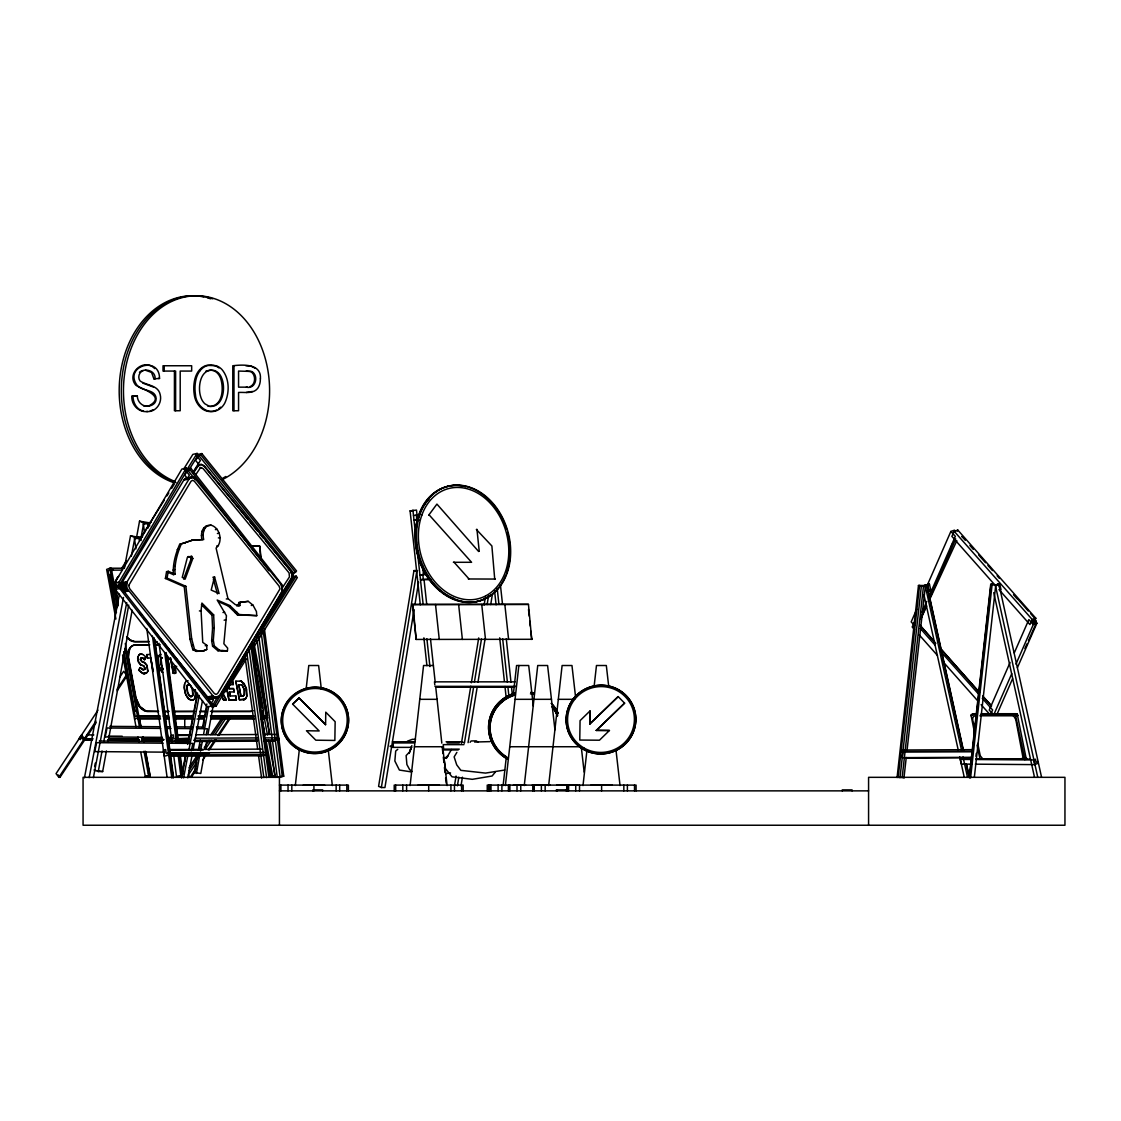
<?xml version="1.0" encoding="UTF-8"?>
<svg xmlns="http://www.w3.org/2000/svg" width="1121" height="1121" viewBox="0 0 1121 1121"><rect width="100%" height="100%" fill="white"/><g stroke="black" fill="none" stroke-linecap="round" stroke-linejoin="round"><path stroke-width="1.5" d="M244.588 694.488L244.042 688.967L242.052 685.085L244.574 690.172L244 695.272M141.008 665.047L143.852 665.874L140.503 664.767L138.528 662.399L137.617 658.083L138.822 655.112M140.994 664.823L138.458 661.586L137.897 656.458M190.626 696.491L188.917 695.623L187.473 692.61L186.759 686.332L188.903 684.356L187.361 685.197M189.701 696.057L187.613 692.203L186.899 685.758M193.036 694.698L192.181 688.574L189.855 684.567L192.588 689.107L192.672 695.23M325.594 724.755L325.763 712.171L335.151 721.7L334.857 740.435L315.828 740.196L306.467 730.752L319.163 730.948L292.609 704.1L299.041 697.907L325.566 724.656L299.069 698.005L292.637 704.198M589.828 723.872L618.161 696.589L589.856 723.97L590.038 710.924L580.061 720.649L579.767 740.056L599.455 740.21L609.432 730.486L596.302 730.388L624.621 703.105L596.316 730.486M589.856 723.97L590.052 711.022M162.727 672.418C160.107 671.661 155.987 661.012 158.986 656.093M162.265 672.292L158.902 665.426L158.355 657.2M190.304 700.05L191.663 700.177L188.202 698.663L185.329 693.675L184.166 687.691L184.839 683.516M191.102 700.107C185.119 698.033 184.18 689.191 184.405 684.3M194.564 698.481L195.446 694.838L194.942 689.891M194.704 698.565C194.339 699.868 196.946 692.288 195.18 689.807M163.063 669.363L160.709 663.436L161.284 658.419M162.881 669.181L161.13 664.361L160.821 658.896M169.369 669.391L167.87 659.526L169.467 666.477L168.696 671.157L169.075 669.798M243.523 699.784L245.485 698.972L239.319 699.798L235.844 681.176L240.875 681.134L244.168 683.488L246.676 689.457L246.76 695.707L245.849 687.383L241.912 681.68M143.712 662.063L142.087 661.74L144.973 662.735L147.103 665.496L147.79 671.157L146.711 665.243L143.74 662.259M126.687 588.021L127.205 581.589L189.155 478.835L191.663 476.971L194.129 477.462L280.46 583.691L282.352 588.427L281.483 593.135L218.679 696.926L215.807 697.724L212.878 695.791L126.687 588.021L121.404 589.212L121.054 587.474L121.923 582.78L183.858 480.026L187.599 478.191M974.639 733.232L971.122 715.52L973.645 713.727L977.204 713.713M1024.804 759.407L1015.444 714.904L980.567 714.329M1026.346 759.407L1017.293 714.469L1016.074 713.713L995.798 713.713M115.967 612.669L109.283 576.867L109.62 574.555L116.444 612.5M239.796 605.592L235.312 604.611L227.955 598.628L216.073 548.043C223.331 541.933 220.164 527.753 211.084 525.174L207.974 525.553C203.055 528.243 202.509 534.661 203.686 539.593L193.246 539.93L181.35 543.951C177.23 553.312 174.316 563.961 175.058 574.26L168.248 571.276L166.567 571.654L165.39 578.464L184.236 586.717L189.995 639.236L192.826 649.746L196.385 651.357L202.719 651.077L206.74 649.479L206.895 645.374L202.733 642.347L201.065 610.595L201.92 603.084L213.649 614.869L214.251 627.97L213.326 640.287L214.265 645.85L219.534 650.334L227.409 650.853L227.661 648.12L223.878 643.748L226.442 615.723L217.194 600.029L230.015 605.634L239.067 614.49L256.765 615.667L256.429 611.52L252.954 605.102L248.245 601.346L238.801 602.58L238.114 605.971L239.796 605.592L240.483 602.201M115.715 580.72L115.365 588.399L115.183 583.102L116.878 578.59L116.22 579.907M136.482 702.433L128.242 657.326L128.34 652.114L130.288 647.826M136.075 698.061L139.368 706.244L145.688 710.91L140.125 706.833L136.258 698.929L128.481 657.242L129.672 648.513M263.337 710.111L262.875 712.48L263.253 709.663L254.033 660.227M281.637 588.875L289.47 576.909L289.078 572.915L203.195 468.69L201.374 467.695L199.594 468.424M279.746 597.059L291.586 578.954L292.217 574.975L291.25 571.682L204.695 466.406C199.678 461.348 196.75 466.714 193.597 472.165M227.409 650.853L217.852 650.712L212.598 646.242L211.645 640.666L212.57 628.349L211.981 615.247L201.416 604.639M145.099 668.789L143.894 666.098L145.324 668.705L143.418 669.91L145.268 668.943M142.325 661.656L140.223 659.596L141.919 657.803M141.778 661.628L140.461 659.498L141.442 657.789M897.066 777.526L918.463 585.484L927.067 585.512L963.626 751.07M898.173 777.526L919.57 585.484M899.981 777.89L921.378 585.849M902.125 777.89L923.522 585.849M903.932 778.254L906.244 757.488M907.015 750.566L925.329 586.213L918.463 585.484M969.455 777.96L991.048 584.181L992.155 584.181L995.77 584.91L974.373 776.951M970.576 777.96L992.155 584.181M295.313 785.569L299.279 750.117M306.117 689.177L308.779 665.51L318.63 665.51L321.335 689.177M410.09 785.569L423.556 665.51L433.407 665.51M503.105 785.569L506.328 756.871M513.348 694.249L516.571 665.51L528.706 665.51L533.344 706.104M505.389 785.569L518.855 665.51M524.264 785.569L537.73 665.51L547.594 665.51L554.937 729.813M548.645 785.569L562.111 665.51L571.962 665.51L575.451 695.945M583.004 785.569L586.97 750.117M594.186 685.8L596.47 665.51L606.321 665.51L608.647 685.8M901.032 751.673L901.242 750.019L973.014 749.655L972.804 751.308L901.032 751.673L972.874 751.729M902.853 752.079L902.139 757.656L972.159 757.306M975.929 756.269L976.293 753.382M202.018 539.972C200.603 534.759 201.682 526.716 207.974 525.553M175.058 574.26L173.391 574.639C172.634 564.339 175.549 553.69 179.668 544.33L193.246 539.93M283.207 591.313L292.217 576.67M261.739 715.562L263.351 712.311M417.544 570.575L413.957 570.575L378.59 786.382L381.35 787.545L384.937 787.545L414.083 609.726M381.35 787.545L416.718 571.738L413.957 570.575M414.938 604.541L418.609 582.093M411.799 747.371L392.756 747.371L393.485 742.943L414.252 742.943M454.65 784.658L456.065 776.026M461.446 743.223L470.792 686.248M471.352 682.787L478.709 637.905M484.09 605.102L485.505 596.47M457.41 785.821L458.825 777.189M464.486 742.663L473.552 687.411M474.393 682.227L481.47 639.068M487.131 604.541L488.546 595.91M461.011 785.821L462.427 777.189M468.088 742.663L477.14 687.411M477.98 682.227L485.057 639.068M490.718 604.541L492.413 594.186M165.39 578.464L167.071 578.086L168.248 571.276M94.654 766.568L95.285 763.135M136.398 538.318L139.536 521.153L148.154 522.708M95.537 770.001L94.038 770.001L98.27 771.556L102.039 750.958M103.608 742.382L128.719 605.074M140.952 538.15L143.782 522.708L149.177 522.694L149.625 526.155M98.27 771.556L102.656 771.556L106.425 750.958M107.994 742.382L132.152 610.23M197.436 755.498L194.297 772.663L200.799 773.448L204.246 754.559M198.375 750.355L200.267 740.056M202.453 728.047L206.853 704.016M195.054 771.893L196.623 763.303M197.254 759.884L197.885 756.451M199.454 747.861L200.084 744.428M203.223 727.263L204.47 720.411M205.101 716.978L206.67 708.388M196.413 773.448L199.874 754.559M200.505 751.126L202.383 740.827M203.644 733.975L208.66 706.51M205.185 749.417L206.754 740.827M208.016 733.975L213.032 706.51M246.998 695.623L246.62 696.421M84.453 777.806L119.415 594.172M124.319 568.431L130.526 535.824L139.13 537.379M89.19 777.638L123.506 597.437M131.339 556.254L134.94 537.379L140.419 537.365M93.393 777.638L126.715 602.594M181.392 777.035L185.315 756.451M187.599 744.428L197.408 692.946M181.616 777.988L185.54 757.39M188.482 741.934L197.632 693.885M183.606 777.82L187.852 755.512M188.832 750.355L199.286 695.44M187.796 777.82L192.041 755.512M193.022 750.355L202.495 700.583M206.194 734.689L207.385 728.734L197.002 728.65M191.271 750.846L192.826 743.405L168.346 743.223M1035.944 623.724L1028.461 640.609M214.545 576.895L211.196 590.066L219.099 593.527L214.545 576.895L212.878 577.273M246.788 696.561L245.373 698.929M147.496 671.479L147.79 671.157M412.052 771.458L409.627 769.567L406.895 764.55L406.124 755.568L409.824 751.715L411.855 745.633M409.824 751.715L411.421 747.006L409.123 753.382M158.748 656.177L159.546 655.225L158.65 656.92M262.216 715.086L263.085 713.488M188.034 556.577L189.995 556.717L191.159 558.847L183.606 579.109L185.287 578.73L192.826 558.468L191.677 556.338L187.361 557.417L182.233 577.399L185.287 578.73M244.981 699.28L246.396 697.178M973.49 713.769L971.164 715.296M144.595 659.723C148.112 653.613 142.073 660.717 144.819 659.638M1010.091 662.441L989.226 710.055L993.696 714.946L997.27 713.657L1012.571 678.737M1014.267 652.912L1028.868 619.577L1033.324 624.467L1015.948 664.15M993.696 714.946L1011.773 673.665M1017.434 667.626L1036.911 623.178L1035.888 622.057L1034.094 622.701L1031.796 620.193M916.754 609.193L911.191 621.889L914.54 625.56M927.193 585.4L950.86 531.452L954.447 530.177L955.456 531.284L953.677 531.929M921.91 612.5L926.787 601.388M928.875 596.638L955.33 536.342L950.86 531.452M920.916 618.203L926.492 605.508M929.267 599.16L955.723 538.879M147.65 671.619L147.201 672.124M950.832 547.482L952.976 542.732M920.916 618.848L926.647 606.209M929.505 599.875L956.844 540.644M1024.888 648.513L1027.032 643.762M192.84 695.356L192.195 696.113M914.526 621.945L912.2 626.975L914.498 629.568M981.113 704.661L990.305 715.016L992.631 709.985L982.29 698.341M1032.315 622.617L1035.832 618.26L957.81 530.065L954.223 531.34L951.883 536.356L995.49 585.652M957.264 531.214L957.81 530.065M1035.832 618.26L1032.259 619.535L1029.919 624.551L998.937 589.534M185.035 682.605L185.077 682.899M117.803 587.012L114.636 583.102L181.868 469.068L186.296 468.088L187.501 469.573L120.269 583.593L118.055 584.097L122.133 589.114M114.636 583.102L119.05 582.107L186.296 468.088M186.703 479.592L189.365 475.094L185.287 470.063M208.688 700.036L212.766 705.067L218.077 696.085M212.766 705.067L214.966 704.577L282.366 590.753L283.571 592.238L216.171 706.062L211.757 707.057M451.497 749.501L446.214 758.427L447.994 755.694L444.084 758.805L445.471 768.6L452.029 776.811L472.333 779.319L492.105 775.998L495.244 772.159M140.097 667.682L142.675 669.643L140.335 667.584L138.682 670.064L142.913 673.371M140.335 667.584L138.682 670.078L142.437 673.385M456.892 752.373L454.131 756.899L456.709 764.844L460.843 770.351L485.505 773.098L504.73 770.029M281.861 587.096L282.758 585.652L190.85 468.242L189.967 469.685L187.753 470.175L184.727 475.052L187.936 479.143M121.418 582.668L118.392 587.544L120.606 587.054L212.472 704.52L211.589 705.964L207.161 706.959L115.295 589.478L117.649 585.694M115.295 589.478L119.709 588.497L120.606 587.054M211.028 703.792L213.284 700.135L211.154 697.416M126.239 561.018L121.614 568.431L124.445 567.772M141.05 537.323L164.17 500.302M166.959 495.86L168.809 492.904M171.583 488.462L174.358 484.02M183.606 469.209L192.854 454.397L197.1 453.416L198.347 454.902L189.085 469.713M186.913 469.699L197.1 453.416M193.022 472.263L200.421 460.423L196.217 455.392L198.347 454.902M255.952 637.176L257.802 634.22M260.59 629.792L293.982 576.572L296.098 576.082L297.331 577.567L251.903 650.012M245.093 657.382L224.69 689.905L225.924 691.391L246.326 658.882M251.58 647.041L296.098 576.082M116.64 578.674L118.153 576.937L117.257 577.988M291.894 575.353L296.547 570.981L201.85 453.571L200.911 455.014L198.795 455.504L195.586 460.381L199.944 465.776M193.022 473.538L198.879 464.949M195.923 474.435L200.197 468.102M279.381 597.143L281.287 594.228M97.961 710.196L56.05 773.616L58.853 777.329L60.002 777.329L96.196 722.555M119.863 677.056L123.674 671.283L126.477 674.996L127.626 674.996L117.145 690.844M58.853 777.329L96 721.111M116.948 689.415L126.477 674.996M188.987 767.843L197.548 754.881M210.888 734.703L222.322 717.412M189.043 770.631L197.618 757.656M204.274 747.567L209.038 740.364M212.85 734.591L224.284 717.3M196.946 761.986L188.37 774.947L190.164 777.329L195.881 768.684M205.521 749.01L211.224 740.364M215.036 734.591L226.47 717.3M208.268 749.935L214.938 739.846M217.782 735.53L229.216 718.239M191.313 777.329L195.124 771.556M202.747 760.024L205.591 755.708M209.403 749.935L216.073 739.846M218.931 735.53L230.366 718.239M145.184 669.139L142.185 669.629M428.684 515.212L436.924 504.1L478.653 551.518M84.341 738.767L81.623 734.914L79.269 738.235L80.236 739.622L81.791 737.436L83.529 739.902L84.341 738.767L93.043 738.767M139.158 654.748L138.668 655.323M470.091 742.298L471.1 740.967L476.271 740.841L477.868 742.116M159.154 655.505L160.457 654.482M191.313 696.617L192.322 695.973M161.41 658.265L162.069 657.845L161.172 658.349M194.367 699.028L193.625 699.616M185.455 681.974L186.338 681.274M130.484 647.363L132.768 645.612M164.717 643.916L208.114 697.57L211.14 698.986L213.859 697.64M244.126 695.328L242.865 695.917M186.198 681.386L187.796 680.755L187.039 680.937M187.403 684.917L188.412 684.399M117.915 577.035L118.644 576.502M192.322 696.141L189.617 696.239M146.893 672.712L143.194 673.567L144.329 673.539M397.759 749.346L395.685 751.056L394.858 761.019L399.384 770.057L411.491 771.921M139.438 372.214C144.987 367.73 155.735 370.547 155.118 378.856L153.927 378.856L151.531 372.41L145.492 370.238M193.863 699.532L192.392 700.191M161.312 658.209L162.041 657.873M245.205 699.196L243.341 699.798M187.095 680.895L186.1 681.372L187.753 680.825M111.61 570.547L113.389 570.043L112.59 570.239M139.298 654.552L140.882 654.089L138.934 654.832M243.719 695.665L242.626 696.001M202.719 651.077L206.74 649.479M250.109 386.619C256.05 384.349 255.938 374.19 250.501 371.457L246.228 371.065M143.096 370.729C138.99 371.99 137.449 377.665 140.083 380.986C146.655 385.596 158.229 384.937 160.191 394.634C162.419 403.07 155.693 412.598 146.557 411.519M252.94 710.742L251.188 711.331M139.508 654.44L140.629 654.104M150.088 411.085L153.227 409.754M975.985 759.506L1033.646 759.954L1035.412 759.225L1036.126 762.294L1037.906 761.579L1038.27 763.177L1034.725 764.62L975.312 764.172M922.065 586.213L926.675 584.812L963.233 750.369M926.675 584.812L924.923 585.512L927.067 585.512M997.676 584.447L996.947 584.461L998.727 583.761L1000.1 589.898L1001.067 589.884L999.68 583.761L995.896 585.148L998.979 584.447L1041.577 777.315M998.979 584.447L995.49 585.835L1037.696 776.993M926.927 584.826L924.923 585.512L929.435 584.125L930.822 590.249L929.043 590.949L926.927 584.826L929.435 584.125M927.501 591.173L930.822 590.249M160.429 654.468L159.476 655.126L160.878 654.328M407.385 741.191L412.332 739.314L415.541 739.342M205.844 371.163L210.37 370.084L213.635 370.645A14.251 10.972 -90 0 1 220.725 378.688C223.696 388.146 223.037 405.199 210.3 406.419M122.007 568.221L109.858 568.221L106.635 569.412L115.897 619.03M109.129 569.006L111.245 568.221L118.266 605.844M111.413 570.575L112.759 570.099M107.616 574.667L108.723 574.26L108.092 570.897L110.208 570.113L122.357 570.113M126.855 637.078C135.795 644.743 124.179 635.453 127.093 636.98M133.735 641.492L130.456 640.231L134.618 641.492M135.879 644.841L134.982 644.967L149.696 644.841M141.792 654.174L142.045 654.23M141.807 654.314L140.643 654.174M143.054 654.566L145.94 656.976M146.795 654.58L147.454 658.097L146.795 654.58L150.34 654.482M141.694 657.775L140.475 658.335M141.456 657.873L141.933 657.929M143.39 658.602L142.423 658.069L143.866 658.7M152.932 669.755L150.746 658.013L153.017 671.521M166.665 657.242L167.393 658.489L166.469 656.948M175.493 673.203C170.126 656.037 180.523 676.159 173.18 673.203L170.336 657.957M173.18 673.203L175.731 673.104M188.496 684.441L189.855 684.567M189.253 684.511L188.874 684.455M134.576 709.663L134.8 712.059L123.758 651.693M133.581 713.783L134.688 713.376L135.305 716.739L137.421 715.941L159.981 715.941M138.5 716.095L159.925 716.305M192.434 696.015L190.388 696.575M191.649 696.505L190.556 696.617M139.186 716.347L139.999 716.249M134.562 719.037L137.785 717.832L160.331 717.832M235.844 681.176L239.558 699.714L244.616 699.518M241.239 681.218L240.258 681.19L241.968 681.498M233.196 684.623L232.537 681.092L233.196 684.623L229.749 684.707M192.798 700.065L192.266 700.163M192.728 700.107L192.209 700.219M238.815 684.777L240.903 696.015L238.815 684.777L241.688 684.875M228.866 688.63L233.574 688.546L234.205 691.895L233.35 688.63L228.866 688.63L228.39 686.01M241.141 684.707L241.463 684.973M229.497 691.993L230.239 695.987L229.497 691.993L234.205 691.895M221.201 695.454L223.429 699.798L226.274 699.714L222.813 693.254M235.802 695.889L236.293 699.798L235.802 695.889L230.239 695.987M223.429 699.798L226.274 699.714M226.89 689.639L228.782 699.798L236.517 699.714M140.798 752.457L145.268 776.405L149.864 775.2L145.408 751.252M149.864 775.2L147.748 775.998L150.214 775.998L145.744 752.051M145.268 776.405L150.214 775.998M265.173 742.2L271.562 776.405L275.121 775.998L268.423 740.07M971.389 714.736L973.813 713.713M971.22 715.086L972.986 714.273M971.122 715.52L972.818 714.904M971.122 715.773L972.818 715.142M1014.379 714.329L1016.257 713.727M1014.743 714.399L1016.621 713.853M1015.108 714.595L1016.803 713.965M1015.276 714.736L1016.971 714.105M1015.444 714.904L1017.139 714.273M1015.598 715.086L1017.293 714.469M1015.738 715.296L1017.434 714.68M1015.864 715.52L1017.56 714.904M1015.962 715.773L1017.658 715.142M1016.046 716.011L1017.742 715.394M1016.116 716.263L1017.812 715.646M1024.762 758.665L1026.458 758.034M1024.804 758.917L1026.5 758.286M1024.818 759.155L1026.514 758.539M1024.776 759.632L1026.5 758.777M1033.324 624.467L1036.911 623.178M990.305 715.016L992.688 714.161M133.105 645.43L135.221 644.869M1032.287 620.207L1035.187 619.184L1036.028 622.477M1032.567 620.838L1035.468 619.815M1032.791 621.496L1035.692 620.474M1032.973 622.169L1035.86 621.146M1033.086 622.842L1035.972 621.819M148.813 405.928C166.469 396.414 143.446 389.702 135.865 385.288C125.706 373.489 143.992 357.291 154.698 368.585M971.795 714.399L977.19 714.329M476.355 529.462L491.881 545.969L494.725 579.235M453.374 562.294L471.577 562.294L429.273 515.043M468.312 578.968L495.314 579.067M188.16 738.207L173.867 738.865L173.307 734.872L171.205 735.488L172.059 741.556L176.277 740.35L188.44 740.294M192.966 700.008L192.027 700.247M420.291 604.78L410.09 510.868L416.494 510.083L417.068 515.296M413.495 515.52L419.744 514.735M426.218 574.358L419.969 575.143L423.402 575.143M430.142 578.884L420.473 579.669L430.758 579.669M532.223 639.292L416.157 639.432L412.402 604.513L528.467 604.373L531.718 639.432L530.822 631.123M435.509 604.513L439.264 639.432M458.629 604.513L462.384 639.432M481.736 604.513L485.491 639.432M504.842 604.513L508.598 639.432M528.467 604.373L412.402 604.513M416.157 639.432L412.906 604.373M168.444 752.934L166.244 753.536L165.67 749.543L163.47 750.159L164.353 756.227L168.753 755.022L267.148 754.573L266.84 752.499L168.444 752.934L168.753 755.022M267.148 754.573L262.748 755.792L169.537 756.199M252.463 391.467L246.242 392.462M148.42 522.89L151.237 522.134M144.497 532.475L143.362 523.815L147.664 522.694L148.35 527.879M173.769 755.778L176.487 776.559L182.289 775.424L180.145 775.998M264.444 629.049L283.739 776.194L275.051 777.329L270.287 740.967M868.579 825.238L868.579 777.329L1064.95 777.329L1064.95 825.238L83.066 825.238L83.066 777.329L279.437 777.329L283.739 776.194M139.649 537.562L142.591 536.805M135.921 548.884L134.506 538.486L138.99 537.365L139.452 540.826M197.618 454.551L201.85 453.571M223.107 692.049L225.924 691.391M201.065 464.416L204.33 466.504L247.699 519.121M200.099 468.003L201.374 467.695M251.286 546.151L259.862 546.277L261.025 558.412M265.495 540.7L290.339 570.295M290.829 570.953L289.975 570.393M291.25 571.682L292.091 574.12M185.778 478.331L192.266 476.929M185.231 478.597L192.896 476.986M184.727 478.975L193.513 477.168M184.264 479.452L189.547 478.261M191.481 478.05L194.129 477.462M183.858 480.026L189.155 478.835M211.084 525.174L206.292 525.931M203.714 527.949L205.381 527.571M201.99 531.284L203.672 530.906M215.372 529.63L217.054 529.238M201.402 535.502L203.083 535.123M217.404 533.512L219.085 533.134M183.494 543.209L185.175 542.83M179.668 544.33L181.35 543.951M200.575 539.733L191.565 540.308M218.371 537.94L220.052 537.562M177.188 549.668L178.856 549.29M216.745 545.969L218.427 545.591M189.995 556.717L191.677 556.338M191.159 558.847L192.826 558.468M173.643 565.937L175.324 565.559M172.998 570.029L174.68 569.65M121.923 582.78L127.205 581.589M121.586 583.438L126.869 582.233M121.32 584.153L126.603 582.962M121.138 584.938L126.421 583.733M121.026 585.751L126.309 584.559M120.998 586.605L126.281 585.414M121.054 587.474L126.337 586.283M121.194 588.343L126.477 587.152M121.685 590.038L126.981 588.847M123.366 590.529L127.332 589.632M123.786 591.257L127.766 590.361M124.277 591.916L128.242 591.019M184.236 586.717L185.904 586.339L191.677 638.858L194.508 649.367L198.067 650.979L204.4 650.698M226.274 599.006L227.955 598.628M199.398 610.973L201.065 610.595M238.801 602.58L243.874 601.739M218.721 601.809L228.334 606.013L230.015 605.634M248.245 601.346L242.192 602.117M236.629 605.872L238.311 605.494M251.272 605.48L252.954 605.102M211.981 615.247L213.649 614.869M222.995 612.542L224.676 612.164M228.334 606.013L235.242 612.669L236.923 612.29M235.242 612.669L237.386 614.869L239.067 614.49M224.13 620.179L225.811 619.801M256.765 615.667L237.386 614.869M212.57 628.349L214.251 627.97M189.995 639.236L191.677 638.858M211.645 640.666L213.326 640.287M191.495 645.528L193.176 645.15M205.213 645.752L206.895 645.374M192.826 649.746L194.508 649.367M212.598 646.242L214.265 645.85M196.385 651.357L198.067 650.979M217.852 650.712L219.534 650.334M221.299 650.937L222.981 650.558M207.595 696.982L212.878 695.791M208.114 697.57L213.41 696.379M208.688 698.061L213.971 696.87M209.277 698.453L214.573 697.262M215.176 697.346L219.141 696.449M209.893 698.747L215.176 697.542M213.396 698.131L218.679 696.926M210.51 698.915L218.175 697.304M211.743 698.944L217.614 697.584M186.436 469.223L190.85 468.242M144.945 673.553L146.543 672.978L144.399 673.623M445.738 773.588L450.544 772.901M246.312 387.151C255.784 389.646 259.077 375.283 251.693 371.457L238.563 371.065L238.563 387.151L247.503 387.151M211.547 364.956L208.044 365.348A19.73 15.19 -90 0 0 199.594 371.289M147.748 411.519C138.836 412.766 131.409 405.003 131.802 396.302L137.323 395.811C137.252 401.402 141.807 406.433 147.538 406.18M131.802 396.302L137.323 395.811M153.927 378.856L159.518 378.436C159.588 355.119 123.31 366.147 137.07 385.288C142.087 391.565 155.497 388.833 156.141 398.544C156.323 404.989 148.799 407.343 143.544 405.844M974.766 715.787C969.525 717.986 975.873 726.436 974.948 729.841M144.917 673.511L144.105 673.623M250.81 711.331L210.454 711.359M192.069 700.177L191.046 700.233M474.631 742.032L490.101 741.626M998.727 583.761L999.68 583.761M169.117 749.529L262.328 749.122M168.64 750.131L203.167 749.977M167.968 753.536L209.403 753.354M905.726 758.062L970.478 757.74M176.796 734.858L190.71 734.801M195.923 734.773L256.807 734.521M263.757 734.493L275.934 734.437M176.431 735.46L188.608 735.404M195.11 738.178L257.732 737.912M264.682 737.884L278.597 737.828L278.891 739.902L264.976 739.972M177.356 738.851L189.533 738.795M193.667 740.266L258.026 740M177.286 741.527L189.449 741.485M194.676 741.457L257.284 741.191M264.248 741.163L274.687 741.121M158.327 378.436L159.518 378.436M410.09 510.868L412.486 510.868M419.128 520.046L413.985 520.046L416.802 519.261L416.311 514.735M143.362 523.815L147.748 523.815M134.506 538.486L138.696 538.486M993.977 585.148L996.121 585.148M135.024 641.604L149.065 641.52M148.603 641.688L134.786 641.688A13.76 9.402 69.5 0 1 129.588 639.909M153.787 641.688L157.234 641.688M154.88 644.841L160.051 644.841M149.457 644.925L135.403 645.023A13.76 9.402 69.5 0 0 130.709 646.957M154.404 645.023L159.813 644.925M147.454 658.097L150.746 658.013M174.245 666.477L176.754 666.392M515.085 681.848L434.472 681.848L434.794 684.861M434.962 686.36L515.576 686.36L512.759 687.145L435.579 687.145M240.903 696.015L242.654 695.917M419.758 699.322L437.274 699.322M515.057 699.322L532.573 699.322M533.946 699.322L551.462 699.322M558.314 699.322L574.653 699.322M228.782 699.798L236.293 699.798M158.65 711.359L145.45 710.994M163.596 711.443L169.019 711.359M173.965 711.443L194.914 711.359M199.86 711.443L205.283 711.359M158.187 711.527L147.818 711.527A13.76 9.402 69.5 0 1 146.529 711.415M165.081 711.527L168.542 711.527M173.727 711.527L194.451 711.527M199.622 711.527L206.53 711.527M211.715 711.527L249.717 711.527A13.76 9.402 69.5 0 0 252.701 710.826M982.276 713.713L989.03 713.713M979.88 715.787L1012.333 715.787L1014.127 716.585L1015.808 719.654L1022.997 757.628L1021.175 759.141L982.879 759.015L980.258 755.778L977.708 743.405M163.456 715.941L168.654 715.941M173.867 715.941L192.952 715.941M198.165 715.941L205.101 715.941M210.3 715.941L253.682 715.941M262.356 715.941L267.569 715.941M163.414 716.305L168.668 716.305M173.909 716.305L193.162 716.305M198.403 716.305L205.409 716.305M210.65 716.305L254.383 716.305M165.544 717.832L169.019 717.832M174.217 717.832L193.302 717.832M198.515 717.832L203.714 717.832M210.664 717.832L254.047 717.832M260.983 717.832L267.919 717.832M138.023 719.037L160.583 719.037M165.796 719.037L169.257 719.037M174.47 719.037L193.555 719.037M197.03 719.037L203.966 719.037M210.902 719.037L254.285 719.037M261.235 719.037L264.696 719.037M86.849 734.914L93.828 734.914M108.737 738.767L138.359 738.767M143.586 738.767L162.755 738.767M167.996 738.767L171.471 738.767M83.725 739.622L92.44 739.622M108.12 739.622L139.494 739.622M142.984 739.622L163.89 739.622M167.379 739.622L172.606 739.622M83.529 739.902L92.244 739.902M107.924 739.902L139.298 739.902M142.773 739.902L163.694 739.902M167.183 739.902L172.41 739.902M392.448 741.766L414.952 741.766M446.102 741.766L461.684 741.766L464.444 742.943M447.139 742.943L459.26 742.943M463.982 744.638L443.215 744.638L443.706 749.15L459.288 749.15M393.457 746.208L389.996 746.208L392.756 747.371M414.434 746.74L442.697 746.74L447.125 785.569M509.747 746.74L527.529 746.74M528.622 746.74L552.737 746.74M553.003 746.74L580.776 746.74M442.627 749.949L458.209 749.949M97.653 770.772L102.656 771.556M176.487 776.559L180.859 776.559M271.562 776.405L275.402 776.405M525.623 784.84L513.39 785.106M550.299 784.84L532.265 785.106M279.437 785.106L348.393 785.106L348.393 790.865M567.142 789.885L556.338 789.885L556.338 790.865M279.437 790.865L868.579 790.865M109.83 726.366L160.009 726.73M166.931 726.786L170.392 726.8M175.577 726.842L192.882 726.968M196.343 726.997L203.251 727.039M160.681 728.398L107.041 728.005L105.248 736.945L162.349 737.352M165.866 728.426L171.051 728.468M176.249 728.51L191.817 728.622M108.387 736.133L122.217 736.231M167.533 737.394L172.732 737.436M149.443 522.694L150.466 522.708M141.666 537.379L140.671 537.365L141.092 540.56M596.302 730.388L609.432 730.486M99.321 741.037L162.279 741.513M169.285 741.57L188.524 741.724M163.091 743.181L96.616 742.677L94.767 751.616L164.731 752.149M963.766 758.679L970.758 758.735M975.999 758.777L1030.171 759.183M970.744 759.478L960.249 759.393L961.342 764.06L971.823 764.144M249.857 546.053L259.862 546.277M245.849 365.754L251.104 366.189L255.392 368.291M207.875 406.138C222.771 409.207 225.91 389.001 221.916 378.688A14.251 10.972 90 0 0 214.826 370.645C200.771 367.17 197.492 386.255 200.533 396.203A15.232 11.728 -90 0 0 204.849 403.784L209.066 406.138M143.684 673.511L142.942 673.525M991.048 584.181L992.842 584.545L990.698 584.545L969.301 776.601L966.638 764.718M901.242 750.019L903.68 750.566M212.682 365.138L214.91 365.698A20.668 15.904 -90 0 1 218.987 367.94M142.073 654.384L142.773 654.454M142.185 657.985L142.899 658.083M130.526 535.824L134.94 537.379M142.787 383.102L153.451 387.053M139.536 521.153L143.782 522.708M143.432 411.071C136.692 409.683 133.021 402.747 132.993 396.302M166.567 571.654L173.391 574.639M167.071 578.086L185.904 586.339M991.637 705.852L982.641 696.071M962.266 536.875L963.177 537.534M129.826 639.825L130.695 640.147M618.161 696.589L624.649 703.203M453.963 562.125L468.886 578.8M919.766 625.196L935.839 643.314M940.435 648.499L979.488 692.512M982.935 696.393L990.978 705.459M920.271 628.419L935.194 645.248M940.939 651.721L978.843 694.445M919.094 634.752L937.464 655.463M943.209 661.936L977.666 700.779M978.633 554.923L985.569 562.756M987.881 565.362L992.491 570.575M997.115 575.788L999.428 578.394M1016.761 597.955L1028.307 611.001M1030.619 613.607L1034.487 618.021M961.86 536.399L965.307 540.294M969.889 545.479L973.336 549.36M1013.496 594.761L1016.943 598.656M954.223 531.34L1032.259 619.535M934.115 641.296L919.696 624.817M939.888 647.826L979.165 692.147M290.829 572.803L293.982 576.572M249.927 521.811L257.718 531.256M259.946 533.96L263.281 538.01M119.05 582.107L120.269 583.593M200.911 455.014L295.608 572.425M198.795 455.504L293.492 572.915M214.966 704.577L216.171 706.062M139.438 612.627L141.638 615.345M143.838 618.063L162.517 641.198M189.967 469.685L269.04 570.715M187.753 470.175L195.236 479.732M119.709 588.497L211.589 705.964M125.832 672.628L127.626 674.996M58.208 774.947L60.002 777.329M222.575 693.353L226.036 699.798M221.426 695.37L223.668 699.714M980.076 759.407L977.05 745.101M213.326 578.94L217.418 593.906M1033.646 759.954L1034.725 764.62M927.67 584.812L929.043 590.949M993.738 592.659L1034.445 776.993M966.246 764.032L968.88 775.97M925.329 586.213L961.51 750.061M963.009 756.885L967.535 777.357M923.942 594.747L958.245 750.061M959.758 756.885L964.27 777.357M254.047 643.482L267.457 715.338M253.304 646.901L269.586 734.157M252.757 653.403L253.402 656.808M253.878 662.105L254.509 665.51M255.013 668.228L262.468 708.122M263.001 710.994L267.471 734.942M261.81 717.832L265.004 734.942M265.971 740.07L272.669 775.998M228.614 685.926L229.104 688.546M227.115 689.555L229.02 699.714M170.574 657.873L173.419 673.104M115.911 589.968L117.775 599.945M114.776 586.115L115.421 589.534M115.673 590.052L117.537 600.029M127.219 652.828L127.864 656.247M139.354 717.832L140.952 726.38M142.871 736.651L143.824 741.78M125.286 643.482L140.938 727.305M142.843 737.576L143.488 740.995M148.462 772.986L149.107 776.405M109.858 568.221L117.201 607.554M124.865 648.611L139.55 727.305M141.456 737.576L142.101 740.995M144.02 751.252L148.49 775.2M123.927 655.281L134.1 709.831M122.595 654.958L136.005 726.8M137.925 737.058L138.878 742.2M175.983 738.263L176.277 740.35M252.099 643.72L270.287 777.021M250.894 645.458L268.844 777.021M249.128 649.479L266.602 777.582M246.844 652.94L263.855 777.582M244.84 655.239L257.592 748.716M258.545 755.638L261.613 778.142M154.866 640.063L173.531 776.811M154.123 637.765L173.251 777.988M152.442 636.041L171.807 777.988M146.781 628.503L167.099 777.385M263.183 630.787L282.24 776.194M261.249 633.085L280.082 776.755M258.825 636.546L277.195 776.755M257.129 640.567L269.376 734.045M167.365 656.542L178.701 743.097M180.523 756.955L182.793 774.261M166.188 652.52L177.987 742.536M179.794 756.381L182.064 773.7M164.689 652.52L176.487 742.536M178.295 756.381L180.789 775.424M159.014 643.258L171.947 741.934M615.99 750.117L620.039 785.569M581.253 746.74L584.139 772.061M328.299 750.117L332.348 785.569M528.495 609.502L529.21 616.144M529.743 621.146L530.289 626.135M500.414 584.868L502.488 603.995M506.272 638.774L510.994 682.255M511.554 687.467L512.311 694.431M497.192 588.343L498.901 603.995M502.67 638.774L507.407 682.255M507.967 687.467L508.906 696.169M494.571 590.865L496.085 604.78M499.672 637.821L504.394 681.302M504.968 686.514L506.103 696.954M422.547 565.727L423.486 574.428M424.046 579.641L426.695 603.995M430.478 638.774L435.2 682.255M435.775 687.467L441.814 743.125M442.192 746.6L442.949 753.564M443.327 757.039L443.888 762.252M444.462 767.465L445.023 772.691M445.598 777.904L446.158 783.117M422.785 574.358L423.276 578.884M412.906 510.083L416.494 543.125M417.068 548.337L423.107 603.995M426.891 638.774L429.918 666.603M423.892 637.821L426.905 665.65M476.943 529.294L479.242 551.35M259.61 546.333L260.787 558.468M852.072 790.865L852.072 789.885L842.263 789.885L842.263 790.865M636.083 790.865L636.083 785.106L487.243 785.106L487.243 790.865M634.514 785.106L634.514 790.865M627.382 785.106L627.382 790.865M623.837 785.106L623.837 790.865M612.304 785.106L590.991 785.106M601.613 785.106L601.613 790.865M579.515 785.106L579.515 790.865M577.946 785.106L556.647 785.106M575.732 785.106L575.732 790.865M568.599 785.106L568.599 790.865M567.254 785.106L567.254 790.865M567.128 785.106L567.142 790.865M566.161 789.885L566.161 790.865M557.333 789.885L557.333 790.865M545.156 785.106L545.156 790.865M541.373 785.106L541.373 790.865M534.241 785.106L534.241 790.865M532.783 785.106L532.783 790.865M520.775 785.106L520.775 790.865M517.005 785.106L517.005 790.865M509.873 785.106L509.873 790.865M508.402 785.106L508.402 790.865M501.9 785.106L501.9 790.865M498.116 785.106L498.116 790.865M490.984 785.106L490.984 790.865M489.527 785.106L489.527 790.865M488.714 785.106L488.714 790.865M463.169 790.865L463.169 785.106L394.214 785.106L394.214 790.865M461.6 785.106L461.6 790.865M454.467 785.106L454.467 790.865M450.922 785.106L450.922 790.865M439.39 785.106L418.077 785.106M428.698 785.106L428.698 790.865M406.601 785.106L406.601 790.865M402.817 785.106L402.817 790.865M395.685 785.106L395.685 790.865M346.823 785.106L346.823 790.865M339.691 785.106L339.691 790.865M336.146 785.106L336.146 790.865M324.614 785.106L303.301 785.106M322.652 790.865L322.652 789.885L312.829 789.885L312.829 790.865M313.922 785.106L313.922 790.865M291.824 785.106L291.824 790.865M288.041 785.106L288.041 790.865M280.909 785.106L280.909 790.865M279.437 777.329L279.437 825.238M233.981 365.754L233.981 410.748M184.741 718.071L184.741 726.786M184.741 756.409L184.741 761.635M175.619 410.748L175.619 371.065L163.021 371.065L163.021 365.754L191.663 365.754L191.663 371.065L180.201 371.065L180.201 410.748L174.428 410.748L174.428 371.065M164.212 365.754L164.212 371.065M505.879 575.059A59.427 45.933 74 0 1 433.477 583.915A59.427 45.933 74 0 1 434.794 492.581A59.427 45.933 74 0 1 506.552 529.098M507.519 532.405A59.427 45.933 74 0 1 506.496 573.448M491.04 594.859A59.427 45.933 74 0 1 417.32 553.017A59.427 45.933 74 0 1 465.579 486.682M488.938 500.583A59.427 45.933 74 0 1 491.152 502.923M454.425 598.67A57.045 44.097 74 0 1 443.033 592.953M440.343 590.991A57.045 44.097 74 0 1 429.077 499.083M220.571 407.189A18.497 14.223 -90 0 1 218.735 408.745M216.745 409.964A22.238 17.109 90 0 1 212.542 411.351C202.705 413.089 195.264 403.532 194.269 394.606A30.631 23.569 -90 0 1 194.928 378.856A20.388 15.68 -90 0 1 200.883 368.515A19.73 15.19 -90 0 1 206.853 365.362L216.101 365.698A20.668 15.904 -90 0 1 222 369.566C229.609 378.716 229.693 392.658 224.775 403.098A18.497 14.223 -90 0 1 219.926 408.745C209.571 416.718 195.895 406.264 195.46 394.606A30.631 23.569 -90 0 1 196.119 378.856A20.388 15.68 -90 0 1 199.594 371.289M225.783 476.495A94.977 73.075 -90 0 1 222.855 478.205M176.011 482.661A94.977 73.075 -90 0 1 123.66 366.847A94.977 73.075 -90 0 1 212.766 298.817M200.365 296.35A94.977 73.075 -90 0 1 203.826 296.967M207.259 297.794A94.977 73.075 -90 0 1 210.622 298.817M173.867 482.661A94.977 73.075 -90 0 1 120.101 375.703A94.977 73.075 -90 0 1 196.89 295.958M175.1 481.54A94.977 73.075 -90 0 1 136.356 336.861A94.977 73.075 -90 0 1 254.159 332.362A94.977 73.075 -90 0 1 222.028 479.746M128.957 639.446A13.76 9.402 69.5 0 1 128.355 638.942M127.752 638.395A13.76 9.402 69.5 0 1 127.177 637.793M115.127 588.483A13.76 9.402 69.5 0 1 114.874 586.675M145.87 711.275A13.76 9.402 69.5 0 1 141.989 709.285M141.386 708.78A13.76 9.402 69.5 0 1 140.784 708.234M140.209 707.631A13.76 9.402 69.5 0 1 138.626 705.627M138.149 704.885A13.76 9.402 69.5 0 1 137.294 703.315M136.916 702.503A13.76 9.402 69.5 0 1 136.286 700.821M135.795 699.098A13.76 9.402 69.5 0 1 135.613 698.229M127.906 656.514A13.76 9.402 69.5 0 1 127.976 653.025M128.284 651.413A13.76 9.402 69.5 0 1 130.246 647.448M329.28 749.234A32.299 31.766 -12.9 0 1 324.558 751.112M507.253 758.819A36.362 35.774 12.9 0 1 515.001 693.156M533.806 693.016A36.362 35.774 12.9 0 0 530.709 692.358A36.362 35.774 12.9 0 1 533.792 693.114M551.35 703.259A36.362 35.774 12.9 0 1 558.286 713.699A36.362 35.774 12.9 0 0 551.322 703.371M499.924 703.456A34.905 34.345 12.9 0 1 502.124 701.424M504.534 699.56A34.905 34.345 12.9 0 1 511.12 695.917M554.909 710.139A34.905 34.345 12.9 0 1 557.557 715.562M507.224 758.917A36.362 35.774 12.9 0 1 514.973 693.268M506.622 756.913A34.905 34.345 12.9 0 1 515.38 694.642M530.457 693.871A34.905 34.345 12.9 0 1 533.428 694.502M552.261 706.636A34.905 34.345 12.9 0 1 557.515 715.773M507.855 758.034A34.905 34.345 12.9 0 1 515.296 695.006M552.177 706.987A34.905 34.345 12.9 0 1 557.431 716.123M128.691 585.456L129.644 588.679L214.293 693.465L216.059 694.46L217.614 693.507L280.026 588.833L279.045 586.031L194.409 481.259L192.63 480.264L191.074 481.217L128.691 585.456M260.408 378.772L260.226 381.532A13.48 10.369 -90 0 1 257.592 388.483C253.038 394.13 244.784 392.028 238.563 392.462L238.563 410.748L232.79 410.748L232.79 365.754C242.977 364.549 261.599 363.498 260.408 378.772M421.832 515.156A57.045 44.097 74 0 0 469.419 599.777A57.045 44.097 74 0 0 499.504 515.926A57.045 44.097 74 0 0 421.832 515.156M420.095 513.964A59.427 45.933 74 0 0 469.671 602.117A59.427 45.933 74 0 0 501.003 514.777A59.427 45.933 74 0 0 420.095 513.964M297.696 748.828A33.644 33.084 -12.9 0 0 348.547 720.551A33.644 33.084 -12.9 0 0 298.578 691.475A33.644 33.084 -12.9 0 0 297.696 748.828M298.396 747.693A32.299 31.766 -12.9 0 0 347.202 720.537A32.299 31.766 -12.9 0 0 299.237 692.624A32.299 31.766 -12.9 0 0 298.396 747.693M297.738 749.024A33.644 33.084 -12.9 0 0 348.589 720.733A33.644 33.084 -12.9 0 0 298.62 691.657A33.644 33.084 -12.9 0 0 297.738 749.024M583.144 749.178A34.849 34.275 -12.9 0 0 635.817 719.878A34.849 34.275 -12.9 0 0 584.055 689.751A34.849 34.275 -12.9 0 0 583.144 749.178A34.849 34.275 -12.9 0 0 635.803 719.78A34.849 34.275 -12.9 0 0 584.027 689.653A34.849 34.275 -12.9 0 0 583.116 749.08M583.831 747.903A33.462 32.915 -12.9 0 0 634.402 719.766A33.462 32.915 -12.9 0 0 584.714 690.858A33.462 32.915 -12.9 0 0 583.831 747.903"/></g></svg>
